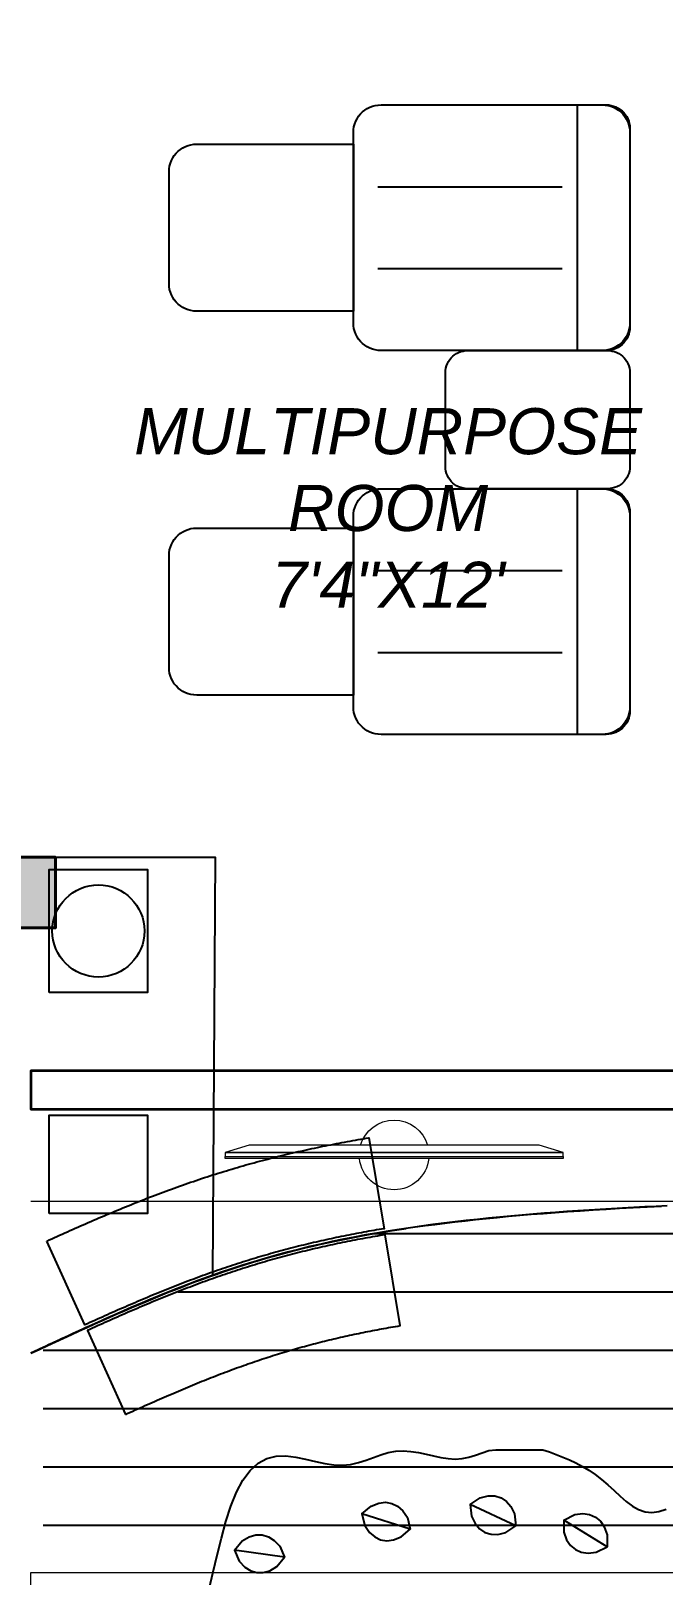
# Model space of a CAD drawing. Header units: millimetres. Extents: x 0 to 125073, y 0 to 71249.
# Drawn here: x 62824 to 64882, y 46812 to 51840 of the extents above; entities that cross this region are included whole.
import ezdxf

# ---------------------------------------------------------------- set-up
doc = ezdxf.new("R2010")
doc.units = ezdxf.units.MM
for name, color, linetype, lineweight in [('DA_COLUMN', 40, 'Continuous', 40), ('DA_TEXT IN SQ.FT', 193, 'Continuous', 9), ('DA_WALL', 7, 'Continuous', 35)]:
    doc.layers.add(name, color=color, linetype=linetype, lineweight=lineweight)
for name, color, linetype in [('DA_COLUMN HATCH', 251, 'Continuous'), ('PROP-FLOOR', 41, 'CONTINUOUS'), ('PROP-FURN', 9, 'CONTINUOUS'), ('PROP-GLAZ', 4, 'CONTINUOUS')]:
    doc.layers.add(name, color=color, linetype=linetype)
doc.layers.add('DA_FURNITURE', color=102, linetype='Continuous', lineweight=5, true_color=0xc2666666)
doc.styles.get("Standard").update_dxf_attribs({"font": 'arial.ttf'})

# ---------------------------------------------------------------- blocks, each defined once
blk = doc.blocks.new('nftujfuk')
at = {"layer": 'DA_FURNITURE', "ltscale": 5, "elevation": 0}
for points in [[(3568.3786, 921.4537), (3568.3704, 921.4537), (3568.3704, 920.0761), (3568.3786, 920.0761)], [(3568.3786, 921.4537), (3568.3949, 921.4537), (3568.3949, 920.0761), (3568.3786, 920.0761)], [(3568.4245, 921.356), (3568.4245, 920.1738), (3568.3949, 920.0761), (3568.3949, 921.4537)]]:
    blk.add_lwpolyline(points, close=True, dxfattribs=at)
at = {"layer": 'DA_FURNITURE'}
for start, end in [(95.93115, 264.06885), (286.08621, 73.91379)]:
    blk.add_arc((3568.3851, 920.7649), 0.1421, start, end, dxfattribs=at)
blk = doc.blocks.new('34ty3v4y5')
at = {"layer": 'DA_FURNITURE'}
for p, q in [((4713.8694, 1084.9178), (4713.8694, 1085.0532)), ((4713.8694, 1085.0532), (4714.8908, 1085.0532)), ((4714.0869, 1084.9212), (4714.0869, 1085.0532)), ((4714.8908, 1085.0532), (4714.8908, 1084.3602)), ((4715.199, 1085.0711), (4715.1791, 1085.037)), ((4715.5017, 1084.9711), (4715.5838, 1085.0532)), ((4715.1789, 1085.0345), (4715.0843, 1084.793)), ((4713.8694, 1084.9212), (4714.8908, 1084.9212)), ((4714.0575, 1084.3602), (4714.0575, 1084.9212)), ((4714.8861, 1084.9178), (4714.0575, 1084.9178)), ((4714.0575, 1084.43), (4714.0575, 1084.9178)), ((4714.0612, 1084.9178), (4714.0612, 1084.8188)), ((4714.8861, 1084.9212), (4714.9798, 1084.9212)), ((4714.8861, 1084.9178), (4714.8861, 1084.8188)), ((4715.126, 1084.9166), (4715.1283, 1084.901)), ((4714.8854, 1084.8735), (4714.8884, 1084.854)), ((4714.8891, 1084.8529), (4714.9284, 1084.7293)), ((4714.8861, 1084.8188), (4714.0612, 1084.8188)), ((4715.6033, 1084.8019), (4715.5049, 1084.7021)), ((4715.6271, 1084.8351), (4715.6112, 1084.8079)), ((4715.3917, 1084.7476), (4715.3795, 1084.732)), ((4715.3792, 1084.7308), (4715.3161, 1084.6176)), ((4715.4162, 1084.6039), (4715.3155, 1084.5223)), ((4715.434, 1084.6149), (4715.4169, 1084.605)), ((4715.5633, 1084.5983), (4715.5083, 1084.5506)), ((4715.5636, 1084.598), (4715.5803, 1084.612)), ((4715.5378, 1084.4124), (4715.4109, 1084.365)), ((4715.538, 1084.412), (4715.5586, 1084.4188)), ((4715.4518, 1084.3803), (4715.4518, 1082.5652)), ((4714.8908, 1084.1622), (4715.4518, 1084.1622)), ((4715.3494, 1082.5692), (4715.3494, 1084.1622)), ((4715.4484, 1082.5692), (4715.4484, 1084.1622)), ((4715.4518, 1084.1897), (4715.5838, 1084.1897)), ((4715.4518, 1084.1347), (4715.5838, 1084.1347)), ((4715.4518, 1082.5652), (4715.0558, 1082.5652)), ((4715.0558, 1082.5652), (4715.0558, 1082.4332)), ((4715.4484, 1082.5692), (4715.3494, 1082.5692)), ((4715.4518, 1082.5652), (4715.5838, 1082.4332))]:
    blk.add_line(p, q, dxfattribs=at)
at = {"layer": 'DA_FURNITURE', "ltscale": 0.5}
blk.add_lwpolyline([(4715.5838, 1082.4332), (4713.2478, 1082.4332), (4713.2478, 1084.7232), (4713.8694, 1084.7232), (4713.8694, 1085.0532), (4715.1891, 1085.0541), (4715.199, 1085.0711, -0.266357), (4715.2107, 1085.0778, -0.055179), (4715.3361, 1085.0532), (4715.5838, 1085.0532), (4715.5838, 1084.8996, -0.027882), (4715.6262, 1084.85, -0.30437), (4715.6271, 1084.8351), (4715.6112, 1084.8079, -0.195374), (4715.6033, 1084.8019), (4715.5838, 1084.7821), (4715.5838, 1082.4332)], format="xyb", dxfattribs=at)
at = {"layer": 'DA_FURNITURE'}
for points in [[(4714.8908, 1082.4332), (4714.8908, 1085.0532), (4715.1886, 1085.0532)], [(4715.3361, 1085.0532), (4715.5838, 1085.0532), (4715.5838, 1084.8996)], [(4714.8908, 1084.3602), (4713.8694, 1084.3602), (4713.8694, 1084.9178)], [(4715.5838, 1084.7821), (4715.5838, 1082.4332), (4714.8908, 1082.4332)], [(4714.8908, 1082.4332), (4714.8908, 1082.4332), (4713.2478, 1082.4332), (4713.2478, 1084.7232), (4713.8694, 1084.7232)]]:
    blk.add_lwpolyline(points, dxfattribs=at)
for points in [[(4715.4518, 1082.5652), (4715.4518, 1084.1622), (4715.4518, 1084.1622), (4715.4518, 1082.5652)], [(4714.0213, 1082.9914), (4714.5738, 1082.9914), (4714.5738, 1083.895), (4714.0213, 1083.895)]]:
    blk.add_lwpolyline(points, close=True, dxfattribs=at)
for centre, radius, start, end in [((4715.2107, 1085.0643), 0.0135, 85.0502, 149.6593), ((4715.1614, 1084.495), 0.5849, 37.3741, 85.0502), ((4715.1815, 1085.0356), 0.00281, 149.6593, 257.5837), ((4714.9925, 1084.1865), 0.8671, 45.2113, 77.45), ((4715.0521, 1084.6378), 0.2925, 76.4026, 124.0786), ((4715.0837, 1084.4649), 0.4335, 84.2398, 116.4785), ((4715.1193, 1084.9155), 0.00673, 8.6878, 76.4026), ((4714.892, 1084.8745), 0.00673, 124.0786, 188.6878), ((4714.8897, 1084.8542), 0.0014, 188.6878, 296.6122), ((4715.4184, 1084.991), 0.2232, 217.5398, 267.2522), ((4715.6155, 1084.8419), 0.0135, 329.6593, 37.3741), ((4715.5998, 1084.8146), 0.0132, 285.4399, 329.6593), ((4714.96, 1085.078), 0.3521, 265.3053, 294.7986), ((4715.0904, 1084.7906), 0.0066, 158.5957, 226.2769), ((4715.5726, 1085.2948), 0.7042, 226.2769, 249.4924), ((4715.1063, 1084.7613), 0.0033, 294.7986, 352.6052), ((4715.397, 1084.7434), 0.00673, 77.2947, 141.9038), ((4715.3341, 1084.4647), 0.2925, 32.1956, 77.2947), ((4714.9315, 1084.7303), 0.0033, 197.6242, 265.3053), ((4715.3806, 1084.7312), 0.0014, 141.9038, 249.8282), ((4715.2374, 1084.3376), 0.4174, 38.5947, 70.0073), ((4715.3189, 1084.616), 0.0033, 150.8402, 218.5214), ((4715.5916, 1084.8332), 0.3521, 218.5214, 230.1035), ((4715.4176, 1084.6038), 0.0014, 120.0661, 227.9905), ((4715.1383, 1084.2917), 0.4174, 16.757, 48.1696), ((4715.4374, 1084.609), 0.00673, 55.457, 120.0661), ((4715.2754, 1084.3737), 0.2925, 10.3579, 55.457), ((4715.576, 1084.617), 0.0066, 310.0568, 32.1956), ((4715.3175, 1084.5197), 0.0033, 129.0025, 196.6837), ((4715.6517, 1084.6199), 0.3521, 196.6837, 226.177), ((4715.5566, 1084.4251), 0.0066, 288.2192, 10.3579), ((4715.4101, 1084.3682), 0.0033, 226.177, 283.9836)]:
    blk.add_arc(centre, radius, start, end, dxfattribs=at)
blk = doc.blocks.new('SRAFGADFGDFG')
at = {"layer": 'DA_FURNITURE', "ltscale": 5}
blk.add_lwpolyline([(-38218.6, 88356.5), (-38218.6, 88356.5), (-35863.6, 88356.5), (-35863.6, 88656.5)], dxfattribs=at)
at = {"layer": 'DA_FURNITURE', "rotation": 270}
for name, p, xscale, yscale, zscale in [('nftujfuk', (-772294.5, -2760954.4, 0), -798.5297558340299, 798.5297558340299, 798.5297558340299), ('34ty3v4y5', (-1120651.8, 4800395.3), 1000, 1000, 1000)]:
    blk.add_blockref(name, p, dxfattribs=dict(at, xscale=xscale, yscale=yscale, zscale=zscale))
blk = doc.blocks.new('A$C1c7226e4')
at = {"layer": 'DA_WALL'}
blk.add_lwpolyline([(-7.975, 1.585), (-10.205, 1.585), (-10.205, 1.46), (-7.85, 1.46), (-7.85, 2.05), (-7.85, 4.33), (-7.975, 4.33), (-7.975, 1.585)], close=True, dxfattribs=at)
blk = doc.blocks.new('SDFHSDFGN')
at = {"layer": 'DA_COLUMN HATCH', "true_color": 0x636466}
h = blk.add_hatch(color=251, dxfattribs=at)
h.dxf.hatch_style = 1
h.paths.add_polyline_path([(-37688.6, 97346.5), (-37688.6, 97576.5), (-38888.6, 97576.5), (-38888.6, 97346.5)])
h.paths.add_polyline_path([(-31373.6, 96376.5), (-31143.6, 96376.5), (-31143.6, 97576.5), (-31373.6, 97576.5)])
h.paths.add_polyline_path([(-27778.6, 97036.5), (-27548.6, 97036.5), (-27548.6, 98236.5), (-27778.6, 98236.5)])
h.paths.add_polyline_path([(-24578.6, 97336.5), (-24348.6, 97336.5), (-24348.6, 98236.5), (-24578.6, 98236.5)])
h.paths.add_polyline_path([(-19333.6, 98536.5), (-19333.6, 97336.5), (-19103.6, 97336.5), (-19103.6, 98536.5)])
h.paths.add_polyline_path([(-13063.6, 97336.5), (-12833.6, 97336.5), (-12833.6, 98536.5), (-13063.6, 98536.5)])
h.paths.add_polyline_path([(-11543.6, 97636.5), (-11313.6, 97636.5), (-11313.6, 98536.5), (-11543.6, 98536.5)])
h.paths.add_polyline_path([(-8908.6, 94991.5), (-7708.6, 94991.5), (-7708.6, 94761.5), (-8908.6, 94761.5)])
h.paths.add_polyline_path([(-13063.6, 91111.5), (-12833.6, 91111.5), (-12833.6, 92311.5), (-13063.6, 92311.5)])
h.paths.add_polyline_path([(-19333.6, 91111.5), (-19103.6, 91111.5), (-19103.6, 92311.5), (-19333.6, 92311.5)])
h.paths.add_polyline_path([(-5998.6, 91111.5), (-5258.6, 91111.5), (-5258.6, 91341.5), (-5998.6, 91341.5)])
h.paths.add_polyline_path([(-1283.6, 91111.5), (-383.6, 91111.5), (-383.6, 91341.5), (-1283.6, 91341.5)])
h.paths.add_polyline_path([(2171.4, 90061.5), (2171.4, 91261.5), (1941.4, 91261.5), (1941.4, 90061.5)])
h.paths.add_polyline_path([(4621.4, 90061.5), (5821.4, 90061.5), (5821.4, 90291.5), (4621.4, 90291.5)])
h.paths.add_polyline_path([(4621.4, 95111.5), (5821.4, 95111.5), (5821.4, 95341.5), (4621.4, 95341.5)])
h.paths.add_polyline_path([(4621.4, 98611.5), (5821.4, 98611.5), (5821.4, 98841.5), (4621.4, 98841.5)])
h.paths.add_polyline_path([(-39638.6, 89246.5), (-38138.6, 89246.5), (-38138.6, 89476.5), (-39638.6, 89476.5)])
h.paths.add_polyline_path([(-31143.6, 92421.5), (-31143.6, 92651.5), (-32343.6, 92651.5), (-32343.6, 92421.5)])
h.paths.add_polyline_path([(-31513.6, 86346.5), (-29713.6, 86346.5), (-29713.6, 86576.5), (-31513.6, 86576.5)])
h.paths.add_polyline_path([(-31513.6, 82896.5), (-29713.6, 82896.5), (-29713.6, 83126.5), (-31513.6, 83126.5)])
h.paths.add_polyline_path([(-31518.6, 78051.5), (-30518.6, 78051.5), (-30518.6, 78281.5), (-31518.6, 78281.5)])
h.paths.add_polyline_path([(-32143.6, 76821.5), (-31143.6, 76821.5), (-31143.6, 77051.5), (-32143.6, 77051.5)])
h.paths.add_polyline_path([(-31893.6, 71896.5), (-31893.6, 72126.5), (-33093.6, 72126.5), (-33093.6, 71896.5)])
h.paths.add_polyline_path([(-37688.6, 71896.5), (-37688.6, 72126.5), (-38888.6, 72126.5), (-38888.6, 71896.5)])
h.paths.add_polyline_path([(-38438.6, 76796.5), (-38438.6, 77026.5), (-39638.6, 77026.5), (-39638.6, 76796.5)])
h.paths.add_polyline_path([(-38138.6, 79996.5), (-38138.6, 80226.5), (-39638.6, 80226.5), (-39638.6, 79996.5)])
h.paths.add_polyline_path([(-38438.6, 92446.5), (-38438.6, 92676.5), (-39638.6, 92676.5), (-39638.6, 92446.5)])
h.paths.add_polyline_path([(-31518.6, 91422), (-31288.6, 91422), (-31288.6, 89927), (-31518.6, 89927)])
h.paths.add_polyline_path([(-20908.6, 91111.5), (-20678.6, 91111.5), (-20678.6, 89881.5), (-20908.6, 89881.5)])
h.paths.add_polyline_path([(-11313.6, 92011.5), (-11313.6, 91111.5), (-11543.6, 91111.5), (-11543.6, 92011.5)])
h.paths.add_polyline_path([(1941.4, 97316.5), (2171.4, 97316.5), (2171.4, 98841.5), (1941.4, 98841.5)])
at = {"layer": 'DA_COLUMN'}
blk.add_lwpolyline([(-39638.6, 89246.5), (-38138.6, 89246.5), (-38138.6, 89476.5), (-39638.6, 89476.5)], close=True, dxfattribs=at)
blk = doc.blocks.new('A$Cfed68cb1')
at = {"layer": 'DA_TEXT IN SQ.FT', "insert": (-44.9124, -7.9026), "char_height": 0.15, "attachment_point": 1}
blk.add_mtext_dynamic_manual_height_columns('\\pxqc;{\\fArial|b0|i1|c0|p34;MULTIPURPOSE ROOM\\P7\'4"X12\'}', width=1.950365, gutter_width=10.5996, heights=[-0.6557], dxfattribs=at)

msp = doc.modelspace()

# ---------------------------------------------------------------- linework, layer by layer
at = {"layer": 'PROP-FLOOR'}
for p, q in [((63944, 47924), (68584, 47924)), ((63304, 47734), (68584, 47734)), ((62864, 47544), (68584, 47544)), ((62864, 47354), (68584, 47354)), ((62864, 47164), (68584, 47164)), ((62864, 46974), (68584, 46974))]:
    msp.add_line(p, q, dxfattribs=at)
msp.add_lwpolyline([(64896.07547, 48013.75827), (64859.72327, 48012.07205), (64823.37107, 48010.30417), (64787.01887, 48008.45012), (64750.66667, 48006.50512), (64714.31447, 48004.46407), (64677.96226, 48002.32152), (64641.61006, 48000.07167), (64605.25786, 47997.70831), (64568.90566, 47995.22484), (64532.55346, 47992.61418), (64496.20126, 47989.8688), (64459.84906, 47986.98064), (64423.49686, 47983.94111), (64387.14465, 47980.74103), (64350.79245, 47977.3706), (64314.44025, 47973.8194), (64278.08805, 47970.07631), (64241.73585, 47966.1295), (64205.38365, 47961.96641), (64169.03145, 47957.57371), (64132.67925, 47952.93731), (64096.32704, 47948.04235), (64059.97484, 47942.87319), (64023.62264, 47937.41346), (63987.27044, 47931.64612), (63950.91824, 47925.55351), (63914.56604, 47919.11748), (63878.21384, 47912.31955), (63841.86164, 47905.14108), (63805.50943, 47897.56353), (63769.15723, 47889.56876), (63732.80503, 47881.13939), (63696.45283, 47872.25918), (63660.10063, 47862.91351), (63623.74843, 47853.08988), (63587.39623, 47842.77837), (63551.04403, 47831.97222), (63514.69182, 47820.66821), (63478.33962, 47808.86717), (63441.98742, 47796.57417), (63405.63522, 47783.7988), (63369.28302, 47770.55511), (63332.93082, 47756.86146), (63296.57862, 47742.74027), (63260.22642, 47728.21744), (63223.87421, 47713.32184), (63187.52201, 47698.08455), (63151.16981, 47682.53818), (63114.81761, 47666.71611), (63078.46541, 47650.65176), (63042.11321, 47634.37804), (63005.76101, 47617.92676), (62969.40881, 47601.32824), (62933.0566, 47584.61095), (62896.7044, 47567.80133), (62860.3522, 47550.92366), (62824, 47534)], dxfattribs=at)
for points in [[(64253.90504, 47042.02207), (64258.45357, 47003.07242), (64270.09446, 46979.28279), (64284.91873, 46962.29765), (64302.35897, 46950.90419), (64322.28205, 46944.81782), (64344.82111, 46944.32313), (64370.54354, 46950.63293), (64403.35834, 46972.10274), (64253.90504, 47042.02207), (64286.71984, 47063.49188), (64312.44227, 47069.80168), (64334.98133, 47069.30699), (64354.9044, 47063.22061), (64372.34465, 47051.82716), (64387.16892, 47034.84201), (64398.80981, 47011.05238), (64403.35834, 46972.10274)], [(63902.0581, 47010.89397), (63911.73312, 46972.8919), (63926.42684, 46950.85667), (63943.37319, 46935.98807), (63962.17066, 46927.00876), (63982.72504, 46923.61897), (64005.13054, 46926.11847), (64029.78866, 46935.7846), (64059.46549, 46961.41758), (63902.0581, 47010.89397), (63931.73493, 47036.52695), (63956.39305, 47046.19308), (63978.79855, 47048.69258), (63999.35292, 47045.30279), (64018.1504, 47036.32348), (64035.09674, 47021.45488), (64049.79047, 46999.41965), (64059.46549, 46961.41758)], [(64559.4676, 46990.97634), (64559.43986, 46951.76202), (64568.22511, 46926.7765), (64580.96603, 46908.17749), (64596.95757, 46894.82671), (64616.03429, 46886.457), (64638.36163, 46883.33552), (64664.64464, 46886.60056), (64699.74064, 46904.09439), (64559.4676, 46990.97634), (64594.56361, 47008.47017), (64620.84661, 47011.73521), (64643.17396, 47008.61373), (64662.25067, 47000.24402), (64678.24222, 46986.89324), (64690.98313, 46968.29423), (64699.76839, 46943.30871), (64699.74064, 46904.09439)], [(63486.86026, 46893.00796), (63502.52635, 46857.05887), (63520.5755, 46837.67627), (63539.69427, 46825.72944), (63559.69202, 46819.89309), (63580.52401, 46819.85617), (63602.23497, 46825.92972), (63625.01555, 46839.43905), (63650.17919, 46869.51487), (63486.86026, 46893.00796), (63512.0239, 46923.08378), (63534.80448, 46936.59311), (63556.51545, 46942.66666), (63577.34743, 46942.62974), (63597.34518, 46936.79338), (63616.46395, 46924.84656), (63634.5131, 46905.46396), (63650.17919, 46869.51487)]]:
    msp.add_lwpolyline(points, close=True, dxfattribs=at)
at = {"layer": 'PROP-FURN'}
for p, q in [((63954, 51332.33333), (64554, 51332.33333)), ((63954, 51065.66667), (64554, 51065.66667)), ((63954, 50082.33333), (64554, 50082.33333)), ((63954, 49815.66667), (64554, 49815.66667))]:
    msp.add_line(p, q, dxfattribs=at)
for points in [[(63874, 51509), (63874.49303, 51518.40756), (63875.96672, 51527.71205), (63878.40491, 51536.81153), (63881.78091, 51545.6063), (63886.05771, 51554), (63891.18847, 51561.90067), (63897.11697, 51569.22175), (63903.77825, 51575.88303), (63911.09933, 51581.81153), (63919, 51586.94229), (63927.3937, 51591.21909), (63936.18847, 51594.59509), (63945.28795, 51597.03328), (63954.59244, 51598.50697), (63964, 51599), (64684, 51599), (64693.40756, 51598.50697), (64702.71205, 51597.03328), (64711.81153, 51594.59509), (64720.6063, 51591.21909), (64729, 51586.94229), (64736.90067, 51581.81153), (64744.22175, 51575.88303), (64750.88303, 51569.22175), (64756.81153, 51561.90067), (64761.94229, 51554), (64766.21909, 51545.6063), (64769.59509, 51536.81153), (64772.03328, 51527.71205), (64773.50697, 51518.40756), (64774, 51509), (64774, 50889), (64773.50697, 50879.59244), (64772.03328, 50870.28795), (64769.59509, 50861.18847), (64766.21909, 50852.3937), (64761.94229, 50844), (64756.81153, 50836.09933), (64750.88303, 50828.77825), (64744.22175, 50822.11697), (64736.90067, 50816.18847), (64729, 50811.05771), (64720.6063, 50806.78091), (64711.81153, 50803.40491), (64702.71205, 50800.96672), (64693.40756, 50799.49303), (64684, 50799), (63964, 50799), (63954.59244, 50799.49303), (63945.28795, 50800.96672), (63936.18847, 50803.40491), (63927.3937, 50806.78091), (63919, 50811.05771), (63911.09933, 50816.18847), (63903.77825, 50822.11697), (63897.11697, 50828.77825), (63891.18847, 50836.09933), (63886.05771, 50844), (63881.78091, 50852.3937), (63878.40491, 50861.18847), (63875.96672, 50870.28795), (63874.49303, 50879.59244), (63874, 50889)], [(64604, 51599), (64697.5, 51599), (64705.49643, 51598.58092), (64713.40524, 51597.32829), (64721.1398, 51595.25582), (64728.61535, 51592.38623), (64735.75, 51588.75094), (64742.46557, 51584.3898), (64748.68849, 51579.35058), (64754.35058, 51573.68849), (64759.3898, 51567.46557), (64763.75094, 51560.75), (64767.38623, 51553.61535), (64770.25582, 51546.1398), (64772.32829, 51538.40524), (64773.58092, 51530.49643), (64774, 51522.5), (64774, 50875.5), (64773.58092, 50867.50357), (64772.32829, 50859.59476), (64770.25582, 50851.8602), (64767.38623, 50844.38465), (64763.75094, 50837.25), (64759.3898, 50830.53443), (64754.35058, 50824.31151), (64748.68849, 50818.64942), (64742.46557, 50813.6102), (64735.75, 50809.24906), (64728.61535, 50805.61377), (64721.1398, 50802.74418), (64713.40524, 50800.67171), (64705.49643, 50799.41908), (64697.5, 50799), (64604, 50799)], [(63274, 51381), (63274.49303, 51390.40756), (63275.96672, 51399.71205), (63278.40491, 51408.81153), (63281.78091, 51417.6063), (63286.05771, 51426), (63291.18847, 51433.90067), (63297.11697, 51441.22175), (63303.77825, 51447.88303), (63311.09933, 51453.81153), (63319, 51458.94229), (63327.3937, 51463.21909), (63336.18847, 51466.59509), (63345.28795, 51469.03328), (63354.59244, 51470.50697), (63364, 51471), (63874, 51471), (63874, 50927), (63364, 50927), (63354.59244, 50927.49303), (63345.28795, 50928.96672), (63336.18847, 50931.40491), (63327.3937, 50934.78091), (63319, 50939.05771), (63311.09933, 50944.18847), (63303.77825, 50950.11697), (63297.11697, 50956.77825), (63291.18847, 50964.09933), (63286.05771, 50972), (63281.78091, 50980.3937), (63278.40491, 50989.18847), (63275.96672, 50998.28795), (63274.49303, 51007.59244), (63274, 51017)], [(64174, 50727), (64174.39442, 50734.52605), (64175.57337, 50741.96964), (64177.52393, 50749.24922), (64180.22473, 50756.28504), (64183.64617, 50763), (64187.75078, 50769.32054), (64192.49357, 50775.1774), (64197.8226, 50780.50643), (64203.67946, 50785.24922), (64210, 50789.35383), (64216.71496, 50792.77527), (64223.75078, 50795.47607), (64231.03036, 50797.42663), (64238.47395, 50798.60558), (64246, 50799), (64702, 50799), (64709.52605, 50798.60558), (64716.96964, 50797.42663), (64724.24922, 50795.47607), (64731.28504, 50792.77527), (64738, 50789.35383), (64744.32054, 50785.24922), (64750.1774, 50780.50643), (64755.50643, 50775.1774), (64760.24922, 50769.32054), (64764.35383, 50763), (64767.77527, 50756.28504), (64770.47607, 50749.24922), (64772.42663, 50741.96964), (64773.60558, 50734.52605), (64774, 50727), (64774, 50421), (64773.60558, 50413.47395), (64772.42663, 50406.03036), (64770.47607, 50398.75078), (64767.77527, 50391.71496), (64764.35383, 50385), (64760.24922, 50378.67946), (64755.50643, 50372.8226), (64750.1774, 50367.49357), (64744.32054, 50362.75078), (64738, 50358.64617), (64731.28504, 50355.22473), (64724.24922, 50352.52393), (64716.96964, 50350.57337), (64709.52605, 50349.39442), (64702, 50349), (64246, 50349), (64238.47395, 50349.39442), (64231.03036, 50350.57337), (64223.75078, 50352.52393), (64216.71496, 50355.22473), (64210, 50358.64617), (64203.67946, 50362.75078), (64197.8226, 50367.49357), (64192.49357, 50372.8226), (64187.75078, 50378.67946), (64183.64617, 50385), (64180.22473, 50391.71496), (64177.52393, 50398.75078), (64175.57337, 50406.03036), (64174.39442, 50413.47395), (64174, 50421)], [(63874, 50259), (63874.49303, 50268.40756), (63875.96672, 50277.71205), (63878.40491, 50286.81153), (63881.78091, 50295.6063), (63886.05771, 50304), (63891.18847, 50311.90067), (63897.11697, 50319.22175), (63903.77825, 50325.88303), (63911.09933, 50331.81153), (63919, 50336.94229), (63927.3937, 50341.21909), (63936.18847, 50344.59509), (63945.28795, 50347.03328), (63954.59244, 50348.50697), (63964, 50349), (64684, 50349), (64693.40756, 50348.50697), (64702.71205, 50347.03328), (64711.81153, 50344.59509), (64720.6063, 50341.21909), (64729, 50336.94229), (64736.90067, 50331.81153), (64744.22175, 50325.88303), (64750.88303, 50319.22175), (64756.81153, 50311.90067), (64761.94229, 50304), (64766.21909, 50295.6063), (64769.59509, 50286.81153), (64772.03328, 50277.71205), (64773.50697, 50268.40756), (64774, 50259), (64774, 49639), (64773.50697, 49629.59244), (64772.03328, 49620.28795), (64769.59509, 49611.18847), (64766.21909, 49602.3937), (64761.94229, 49594), (64756.81153, 49586.09933), (64750.88303, 49578.77825), (64744.22175, 49572.11697), (64736.90067, 49566.18847), (64729, 49561.05771), (64720.6063, 49556.78091), (64711.81153, 49553.40491), (64702.71205, 49550.96672), (64693.40756, 49549.49303), (64684, 49549), (63964, 49549), (63954.59244, 49549.49303), (63945.28795, 49550.96672), (63936.18847, 49553.40491), (63927.3937, 49556.78091), (63919, 49561.05771), (63911.09933, 49566.18847), (63903.77825, 49572.11697), (63897.11697, 49578.77825), (63891.18847, 49586.09933), (63886.05771, 49594), (63881.78091, 49602.3937), (63878.40491, 49611.18847), (63875.96672, 49620.28795), (63874.49303, 49629.59244), (63874, 49639)], [(64604, 50349), (64697.5, 50349), (64705.49643, 50348.58092), (64713.40524, 50347.32829), (64721.1398, 50345.25582), (64728.61535, 50342.38623), (64735.75, 50338.75094), (64742.46557, 50334.3898), (64748.68849, 50329.35058), (64754.35058, 50323.68849), (64759.3898, 50317.46557), (64763.75094, 50310.75), (64767.38623, 50303.61535), (64770.25582, 50296.1398), (64772.32829, 50288.40524), (64773.58092, 50280.49643), (64774, 50272.5), (64774, 49625.5), (64773.58092, 49617.50357), (64772.32829, 49609.59476), (64770.25582, 49601.8602), (64767.38623, 49594.38465), (64763.75094, 49587.25), (64759.3898, 49580.53443), (64754.35058, 49574.31151), (64748.68849, 49568.64942), (64742.46557, 49563.6102), (64735.75, 49559.24906), (64728.61535, 49555.61377), (64721.1398, 49552.74418), (64713.40524, 49550.67171), (64705.49643, 49549.41908), (64697.5, 49549), (64604, 49549)], [(63274, 50131), (63274.49303, 50140.40756), (63275.96672, 50149.71205), (63278.40491, 50158.81153), (63281.78091, 50167.6063), (63286.05771, 50176), (63291.18847, 50183.90067), (63297.11697, 50191.22175), (63303.77825, 50197.88303), (63311.09933, 50203.81153), (63319, 50208.94229), (63327.3937, 50213.21909), (63336.18847, 50216.59509), (63345.28795, 50219.03328), (63354.59244, 50220.50697), (63364, 50221), (63874, 50221), (63874, 49677), (63364, 49677), (63354.59244, 49677.49303), (63345.28795, 49678.96672), (63336.18847, 49681.40491), (63327.3937, 49684.78091), (63319, 49689.05771), (63311.09933, 49694.18847), (63303.77825, 49700.11697), (63297.11697, 49706.77825), (63291.18847, 49714.09933), (63286.05771, 49722), (63281.78091, 49730.3937), (63278.40491, 49739.18847), (63275.96672, 49748.28795), (63274.49303, 49757.59244), (63274, 49767)], [(62884, 48709), (62884, 49109), (63204, 49109), (63204, 48709)], [(62884, 47989), (62884, 48309), (63204, 48309), (63204, 47989)], [(62875.74319, 47899.34949), (62884.0178, 47903.10987), (62892.40755, 47906.9147), (62900.80737, 47910.71585), (62909.21741, 47914.513), (62917.63783, 47918.30585), (62926.06877, 47922.09407), (62934.51038, 47925.87735), (62942.96281, 47929.65534), (62951.42618, 47933.4277), (62959.90063, 47937.1941), (62968.38628, 47940.95416), (62976.88326, 47944.70753), (62985.39166, 47948.45382), (62993.9116, 47952.19268), (63002.44317, 47955.9237), (63010.98646, 47959.6465), (63019.54155, 47963.36067), (63028.10851, 47967.06581), (63036.68741, 47970.76151), (63045.27829, 47974.44735), (63053.8812, 47978.1229), (63062.49617, 47981.78774), (63071.12322, 47985.44143), (63079.76236, 47989.08354), (63088.41359, 47992.71361), (63097.07689, 47996.3312), (63105.75225, 47999.93587), (63114.43961, 48003.52716), (63123.13894, 48007.10461), (63131.85017, 48010.66776), (63140.57322, 48014.21616), (63149.308, 48017.74935), (63158.05441, 48021.26686), (63166.81234, 48024.76824), (63175.58166, 48028.25303), (63184.36222, 48031.72077), (63193.15387, 48035.171), (63201.95644, 48038.60328), (63210.76975, 48042.01716), (63219.59361, 48045.41218), (63228.4278, 48048.78793), (63237.27212, 48052.14395), (63246.12633, 48055.47982), (63254.99018, 48058.79512), (63263.86343, 48062.08945), (63272.7458, 48065.36238), (63281.63702, 48068.61354), (63290.53681, 48071.84253), (63299.44487, 48075.04897), (63308.3609, 48078.2325), (63317.28458, 48081.39277), (63326.2156, 48084.52943), (63335.15361, 48087.64215), (63344.0983, 48090.73061), (63353.04932, 48093.79451), (63362.00632, 48096.83356), (63370.96896, 48099.84748), (63379.93687, 48102.836), (63388.90971, 48105.79888), (63397.88711, 48108.73589), (63406.8687, 48111.6468), (63415.85413, 48114.53141), (63424.84303, 48117.38953), (63433.83504, 48120.221), (63442.82979, 48123.02565), (63451.82693, 48125.80334), (63460.82608, 48128.55395), (63469.8269, 48131.27736), (63478.82904, 48133.97349), (63487.83213, 48136.64225), (63496.83584, 48139.28358), (63505.83983, 48141.89743), (63514.84376, 48144.48376), (63523.84729, 48147.04256), (63532.85012, 48149.57383), (63541.85191, 48152.07756), (63550.85237, 48154.5538), (63559.85119, 48157.00256), (63568.84807, 48159.4239), (63577.84273, 48161.81789), (63586.83489, 48164.18459), (63595.82428, 48166.5241), (63604.81065, 48168.83652), (63613.79372, 48171.12195), (63622.77328, 48173.38051), (63631.74907, 48175.61234), (63640.72088, 48177.81758), (63649.68848, 48179.99637), (63658.65168, 48182.14888), (63667.61028, 48184.27527), (63676.56407, 48186.37572), (63685.5129, 48188.45041), (63694.45658, 48190.49953), (63703.39496, 48192.52328), (63712.32788, 48194.52186), (63721.2552, 48196.49549), (63730.17679, 48198.44437), (63739.09252, 48200.36873), (63748.00226, 48202.2688), (63756.90592, 48204.14479), (63765.80339, 48205.99695), (63774.69458, 48207.82551), (63783.57939, 48209.63071), (63792.45776, 48211.4128), (63801.32961, 48213.17201), (63810.19487, 48214.9086), (63819.05349, 48216.62281), (63827.90542, 48218.3149), (63836.75062, 48219.98512), (63845.58904, 48221.63371), (63854.42065, 48223.26095), (63863.24543, 48224.86707), (63872.06335, 48226.45234), (63880.8744, 48228.017), (63889.67857, 48229.56132), (63898.47586, 48231.08555), (63907.26626, 48232.58994), (63916.04977, 48234.07474), (63924.52214, 48235.48956), (63973.93022, 47939.58613), (63965.75577, 47938.22121), (63957.57129, 47936.83767), (63949.38659, 47935.43694), (63941.20166, 47934.01882), (63933.01651, 47932.58308), (63924.83114, 47931.12953), (63916.64555, 47929.65795), (63908.45974, 47928.16812), (63900.2737, 47926.65984), (63892.08745, 47925.13289), (63883.90098, 47923.58706), (63875.71429, 47922.02214), (63867.52739, 47920.43792), (63859.34027, 47918.83417), (63851.15294, 47917.2107), (63842.9654, 47915.56728), (63834.77765, 47913.90371), (63826.58969, 47912.21978), (63818.40153, 47910.51528), (63810.21318, 47908.79), (63802.02462, 47907.04374), (63793.83588, 47905.2763), (63785.64694, 47903.48746), (63777.45782, 47901.67704), (63769.26852, 47899.84483), (63761.07904, 47897.99064), (63752.88939, 47896.11428), (63744.69958, 47894.21557), (63736.50961, 47892.29431), (63728.31948, 47890.35032), (63720.1292, 47888.38343), (63711.93878, 47886.39347), (63703.74822, 47884.38027), (63695.55754, 47882.34366), (63687.36673, 47880.28349), (63679.17581, 47878.1996), (63670.98479, 47876.09184), (63662.79367, 47873.96009), (63654.60245, 47871.80419), (63646.41116, 47869.62403), (63638.2198, 47867.41948), (63630.02837, 47865.19042), (63621.83689, 47862.93676), (63613.64537, 47860.65839), (63605.45381, 47858.35523), (63597.26223, 47856.02719), (63589.07064, 47853.67419), (63580.87905, 47851.29618), (63572.68746, 47848.8931), (63564.4959, 47846.4649), (63556.30436, 47844.01155), (63548.11287, 47841.53301), (63539.92143, 47839.02929), (63531.73006, 47836.50036), (63523.53876, 47833.94623), (63515.34756, 47831.36693), (63507.15645, 47828.76247), (63498.96546, 47826.13289), (63490.77458, 47823.47825), (63482.58385, 47820.79861), (63474.39326, 47818.09403), (63466.20283, 47815.36459), (63458.01257, 47812.6104), (63449.82249, 47809.83157), (63441.63261, 47807.02819), (63433.44293, 47804.20042), (63425.25346, 47801.34839), (63417.06422, 47798.47224), (63408.87522, 47795.57215), (63400.68646, 47792.64829), (63392.49796, 47789.70085), (63384.30973, 47786.73003), (63376.12177, 47783.73602), (63367.9341, 47780.71906), (63359.74673, 47777.67937), (63351.55965, 47774.61719), (63343.37289, 47771.53278), (63335.18645, 47768.42639), (63327.00033, 47765.29829), (63318.81455, 47762.14876), (63310.62911, 47758.97808), (63302.44401, 47755.78656), (63294.25926, 47752.5745), (63286.07488, 47749.3422), (63277.89085, 47746.08999), (63269.7072, 47742.8182), (63261.52391, 47739.52715), (63253.341, 47736.21719), (63245.15847, 47732.88866), (63236.97632, 47729.54191), (63228.79456, 47726.17729), (63220.61318, 47722.79517), (63212.43218, 47719.39591), (63204.25158, 47715.97987), (63196.07137, 47712.54744), (63187.89154, 47709.09897), (63179.71211, 47705.63484), (63171.53306, 47702.15544), (63163.35441, 47698.66114), (63155.17614, 47695.15233), (63146.99826, 47691.62938), (63138.82076, 47688.09267), (63130.64365, 47684.54259), (63122.46692, 47680.97952), (63114.29056, 47677.40384), (63106.11458, 47673.81593), (63097.93898, 47670.21615), (63089.76374, 47666.6049), (63081.58886, 47662.98255), (63073.41435, 47659.34946), (63065.2402, 47655.706), (63057.0664, 47652.05254), (63048.89294, 47648.38944), (63040.71984, 47644.71707), (63032.54707, 47641.03577), (63024.37463, 47637.34589), (63016.20253, 47633.64779), (63008.03075, 47629.94181), (62999.86268, 47626.22983)], [(63132.25681, 47334.90219), (63140.31123, 47338.56255), (63148.25051, 47342.16309), (63156.17971, 47345.75128), (63164.0987, 47349.32672), (63172.00731, 47352.88904), (63179.9054, 47356.43784), (63187.79281, 47359.97275), (63195.66941, 47363.49337), (63203.53507, 47366.99932), (63211.38965, 47370.49023), (63219.23302, 47373.9657), (63227.06508, 47377.42536), (63234.8857, 47380.86883), (63242.69479, 47384.29575), (63250.49225, 47387.70574), (63258.27799, 47391.09843), (63266.05192, 47394.47348), (63273.81399, 47397.83052), (63281.56412, 47401.1692), (63289.30227, 47404.48919), (63297.02838, 47407.79015), (63304.74244, 47411.07175), (63312.44442, 47414.33367), (63320.13431, 47417.5756), (63327.81211, 47420.79723), (63335.47783, 47423.99826), (63343.1315, 47427.17843), (63350.77316, 47430.33744), (63358.40286, 47433.47503), (63366.02067, 47436.59095), (63373.62664, 47439.68496), (63381.22089, 47442.75681), (63388.8035, 47445.8063), (63396.3746, 47448.8332), (63403.93432, 47451.83732), (63411.48278, 47454.81848), (63419.02016, 47457.77649), (63426.54662, 47460.71121), (63434.06233, 47463.62246), (63441.5675, 47466.51013), (63449.06234, 47469.37408), (63456.54705, 47472.2142), (63464.02187, 47475.0304), (63471.48704, 47477.82257), (63478.94282, 47480.59065), (63486.38948, 47483.33457), (63493.82728, 47486.05428), (63501.25652, 47488.74973), (63508.67749, 47491.42091), (63516.09049, 47494.06778), (63523.49583, 47496.69035), (63530.89385, 47499.28861), (63538.28486, 47501.86258), (63545.6692, 47504.41229), (63553.04721, 47506.93776), (63560.41923, 47509.43904), (63567.78562, 47511.91619), (63575.14674, 47514.36925), (63582.50293, 47516.79832), (63589.85456, 47519.20345), (63597.20199, 47521.58473), (63604.54559, 47523.94227), (63611.88572, 47526.27615), (63619.22274, 47528.58648), (63626.55701, 47530.87338), (63633.88891, 47533.13696), (63641.21878, 47535.37735), (63648.54698, 47537.59468), (63655.87388, 47539.78907), (63663.19981, 47541.96067), (63670.52513, 47544.10963), (63677.85017, 47546.23608), (63685.17527, 47548.34018), (63692.50076, 47550.42208), (63699.82696, 47552.48193), (63707.1542, 47554.51991), (63714.48277, 47556.53616), (63721.81298, 47558.53085), (63729.14512, 47560.50416), (63736.47949, 47562.45624), (63743.81636, 47564.38728), (63751.15599, 47566.29743), (63758.49866, 47568.18688), (63765.84461, 47570.05579), (63773.19408, 47571.90435), (63780.54732, 47573.73272), (63787.90454, 47575.54109), (63795.26596, 47577.32963), (63802.63179, 47579.09852), (63810.00222, 47580.84795), (63817.37745, 47582.57807), (63824.75765, 47584.28909), (63832.143, 47585.98116), (63839.53365, 47587.65448), (63846.92976, 47589.30923), (63854.33146, 47590.94557), (63861.7389, 47592.56368), (63869.1522, 47594.16375), (63876.57149, 47595.74596), (63883.99685, 47597.31047), (63891.42841, 47598.85747), (63898.86626, 47600.38712), (63906.31047, 47601.89962), (63913.76113, 47603.39512), (63921.21831, 47604.87381), (63928.68207, 47606.33586), (63936.15248, 47607.78143), (63943.62957, 47609.2107), (63951.11341, 47610.62385), (63958.60402, 47612.02104), (63966.10143, 47613.40244), (63973.60568, 47614.76821), (63981.11679, 47616.11854), (63988.63476, 47617.45357), (63996.15962, 47618.77348), (64003.69136, 47620.07843), (64011.22999, 47621.36858), (64018.77551, 47622.6441), (64026.63216, 47623.9558), (63977.22409, 47919.85923), (63969.0695, 47918.49764), (63960.92496, 47917.12085), (63952.78063, 47915.72704), (63944.63653, 47914.31598), (63936.49265, 47912.88749), (63928.349, 47911.44134), (63920.20556, 47909.97734), (63912.06234, 47908.49527), (63903.91935, 47906.99491), (63895.77657, 47905.47608), (63887.63402, 47903.93854), (63879.49168, 47902.3821), (63871.34956, 47900.80654), (63863.20765, 47899.21165), (63855.06595, 47897.59722), (63846.92446, 47895.96305), (63838.78319, 47894.30892), (63830.64211, 47892.63464), (63822.50124, 47890.93998), (63814.36057, 47889.22475), (63806.2201, 47887.48874), (63798.07982, 47885.73176), (63789.93972, 47883.95359), (63781.79982, 47882.15405), (63773.66009, 47880.33293), (63765.52054, 47878.49005), (63757.38116, 47876.62521), (63749.24195, 47874.73822), (63741.10289, 47872.82891), (63732.964, 47870.89708), (63724.82525, 47868.94257), (63716.68664, 47866.9652), (63708.54817, 47864.9648), (63700.40982, 47862.9412), (63692.2716, 47860.89425), (63684.13349, 47858.8238), (63675.99549, 47856.72969), (63667.85758, 47854.61178), (63659.71977, 47852.46994), (63651.58203, 47850.30403), (63643.44437, 47848.11394), (63635.30677, 47845.89953), (63627.16922, 47843.66071), (63619.03172, 47841.39737), (63610.89424, 47839.10941), (63602.7568, 47836.79675), (63594.61936, 47834.45931), (63586.48193, 47832.09702), (63578.34448, 47829.70982), (63570.20702, 47827.29766), (63562.06953, 47824.86049), (63553.93199, 47822.39828), (63545.7944, 47819.91101), (63537.65674, 47817.39867), (63529.51901, 47814.86125), (63521.38119, 47812.29875), (63513.24327, 47809.71121), (63505.10524, 47807.09863), (63496.96708, 47804.46108), (63488.82879, 47801.79859), (63480.69035, 47799.11123), (63472.55175, 47796.39907), (63464.41299, 47793.66219), (63456.27404, 47790.9007), (63448.13489, 47788.1147), (63439.99555, 47785.30431), (63431.85598, 47782.46965), (63423.7162, 47779.61087), (63415.57617, 47776.72813), (63407.4359, 47773.82158), (63399.29537, 47770.89141), (63391.15458, 47767.93779), (63383.0135, 47764.96093), (63374.87215, 47761.96103), (63366.7305, 47758.93832), (63358.58854, 47755.89302), (63350.44628, 47752.82537), (63342.30369, 47749.73562), (63334.16078, 47746.62403), (63326.01753, 47743.49086), (63317.87395, 47740.3364), (63309.73002, 47737.16093), (63301.58573, 47733.96475), (63293.44109, 47730.74815), (63285.29609, 47727.51145), (63277.15072, 47724.25496), (63269.00497, 47720.97901), (63260.85886, 47717.68393), (63252.71236, 47714.37005), (63244.56548, 47711.03773), (63236.41822, 47707.6873), (63228.27057, 47704.31913), (63220.12254, 47700.93356), (63211.97411, 47697.53096), (63203.8253, 47694.1117), (63195.6761, 47690.67613), (63187.5265, 47687.22465), (63179.37652, 47683.75761), (63171.22615, 47680.2754), (63163.07539, 47676.77838), (63154.92424, 47673.26695), (63146.77271, 47669.74147), (63138.6208, 47666.20233), (63130.4685, 47662.64991), (63122.31583, 47659.08459), (63114.16278, 47655.50673), (63106.00936, 47651.91673), (63097.85557, 47648.31495), (63089.70141, 47644.70178), (63081.5469, 47641.07757), (63073.39202, 47637.44271), (63065.2368, 47633.79755), (63057.08122, 47630.14247), (63048.9253, 47626.47782), (63040.76904, 47622.80395), (63032.61245, 47619.12123), (63024.45553, 47615.43), (63016.29828, 47611.73061), (63008.13732, 47608.02185)]]:
    msp.add_lwpolyline(points, close=True, dxfattribs=at)
for points in [[(62824, 49149), (63424, 49149), (63415.84953, 47787.43645), (63405.81818, 47783.86429), (63395.78683, 47780.25644), (63385.75549, 47776.61324), (63375.72414, 47772.93509), (63365.69279, 47769.22238), (63355.66144, 47765.47554), (63345.63009, 47761.69502), (63335.59875, 47757.88129), (63325.5674, 47754.03484), (63315.53605, 47750.1562), (63305.5047, 47746.2459), (63295.47335, 47742.30449), (63285.44201, 47738.33254), (63275.41066, 47734.33065), (63265.37931, 47730.29941), (63255.34796, 47726.23945), (63245.31661, 47722.1514), (63235.28527, 47718.0359), (63225.25392, 47713.89362), (63215.22257, 47709.72522), (63205.19122, 47705.53138), (63195.15987, 47701.31277), (63185.12853, 47697.0701), (63175.09718, 47692.80405), (63165.06583, 47688.51533), (63155.03448, 47684.20463), (63145.00313, 47679.87267), (63134.97179, 47675.52015), (63124.94044, 47671.14777), (63114.90909, 47666.75624), (63104.87774, 47662.34626), (63094.84639, 47657.91852), (63084.81505, 47653.47373), (63074.7837, 47649.01256), (63064.75235, 47644.53571), (63054.721, 47640.04385), (63044.68966, 47635.53764), (63034.65831, 47631.01776), (63024.62696, 47626.48485), (63014.59561, 47621.93956), (63004.56426, 47617.38251), (62994.53292, 47612.81433), (62984.50157, 47608.23564), (62974.47022, 47603.64704), (62964.43887, 47599.04911), (62954.40752, 47594.44243), (62944.37618, 47589.82758), (62934.34483, 47585.20509), (62924.31348, 47580.57552), (62914.28213, 47575.93939), (62904.25078, 47571.29722), (62894.21944, 47566.64951), (62884.18809, 47561.99675), (62874.15674, 47557.33942), (62864.12539, 47552.67799), (62854.09404, 47548.01289), (62844.0627, 47543.34458), (62834.03135, 47538.67348), (62824, 47534)], [(63405.03433, 46767.32747), (63418.05419, 46821.84053), (63431.13835, 46877.10042), (63444.71442, 46932.16241), (63459.30872, 46985.69584), (63475.47679, 47036.10622), (63493.72403, 47081.71504), (63514.42966, 47120.97169), (63537.78672, 47152.66498), (63563.76765, 47176.10094), (63592.12078, 47191.21784), (63622.39774, 47198.61973), (63654.00662, 47199.5218), (63686.28254, 47195.61451), (63718.56465, 47188.86528), (63750.26852, 47181.28514), (63780.94424, 47174.69263), (63810.31324, 47170.50709), (63838.28015, 47169.59875), (63864.92015, 47172.215), (63890.44543, 47177.99095), (63915.15717, 47186.04071), (63939.39113, 47195.11435), (63963.4649, 47203.79699), (63987.63432, 47210.72094), (64012.06428, 47214.76076), (64036.67985, 47216.02941), (64061.40889, 47214.65499), (64086.15446, 47210.97436), (64110.77743, 47205.72459), (64135.12969, 47199.91202), (64159.08453, 47194.64569), (64182.55949, 47190.96193), (64205.52881, 47189.66722), (64228.02432, 47191.22277), (64250.12617, 47195.68689), (64271.98666, 47202.20379), (64293.73712, 47209.81021), (64315.46669, 47217.71611), (64337.5193, 47220), (64359.61971, 47220), (64381.63917, 47220), (64403.59149, 47220), (64425.49028, 47220), (64447.34904, 47220), (64469.18117, 47220), (64491, 47220), (64512.76201, 47212.67985), (64534.41001, 47204.48307), (64555.94664, 47195.83814), (64577.37283, 47186.69291), (64598.6804, 47176.80647), (64619.84804, 47165.82018), (64640.84229, 47153.36256), (64661.62443, 47139.1689), (64682.16238, 47123.19319), (64702.44577, 47105.69028), (64722.5009, 47087.25084), (64742.40227, 47068.77869), (64762.27728, 47051.40966), (64782.30188, 47036.381), (64802.68621, 47024.86886), (64823.65137, 47017.81759), (64845.40002, 47015.78696), (64868.08513, 47018.84187), (64891.78208, 47026.50352)]]:
    msp.add_lwpolyline(points, dxfattribs=at)
msp.add_circle((63044, 48909), 150, dxfattribs=at)
at = {"layer": 'PROP-GLAZ'}
for points in [[(64076.19353, 47945.21434), (64107.30029, 47949.5481), (64138.98449, 47953.7596), (64171.26573, 47957.85058), (64204.1636, 47961.82278), (64237.69771, 47965.67796), (64271.88765, 47969.41787), (64306.75301, 47973.04425), (64342.31339, 47976.55886), (64378.58839, 47979.96343), (64415.59761, 47983.25972), (64453.36065, 47986.44948), (64491.89709, 47989.53445), (64531.22654, 47992.51639), (64571.3686, 47995.39703), (64612.34286, 47998.17814), (64654.16891, 48000.86145), (64696.86637, 48003.44872), (64740.45481, 48005.94169), (64784.95384, 48008.34212), (64830.38307, 48010.65174), (64876.76207, 48012.87231)], [(62824, 47534), (62851.22084, 47546.67609), (62878.03926, 47559.1425), (62904.47488, 47571.40099), (62930.54729, 47583.45329), (62956.27608, 47595.30116), (62981.68085, 47606.94635), (63006.78119, 47618.3906), (63031.59671, 47629.63566), (63056.14701, 47640.68328), (63080.45167, 47651.53521), (63104.5303, 47662.19319), (63128.40249, 47672.65898), (63152.08784, 47682.93432), (63175.60594, 47693.02096), (63198.9764, 47702.92066), (63222.21881, 47712.63515), (63245.35277, 47722.16618), (63268.39787, 47731.51551), (63291.37371, 47740.68488), (63314.29989, 47749.67604), (63337.19601, 47758.49074), (63360.08166, 47767.13072), (63382.97644, 47775.59774), (63405.89994, 47783.89355), (63428.87177, 47792.01988), (63451.91151, 47799.97849), (63475.03878, 47807.77114), (63498.27315, 47815.39955), (63521.63424, 47822.86549), (63545.14164, 47830.17071), (63568.81494, 47837.31694), (63592.67374, 47844.30594), (63616.73764, 47851.13946), (63641.02624, 47857.81924), (63665.55913, 47864.34704), (63690.35591, 47870.7246), (63715.43617, 47876.95366), (63740.81952, 47883.03599), (63766.52555, 47888.97332), (63792.57386, 47894.76741), (63818.98404, 47900.41999), (63845.7757, 47905.93283), (63872.96842, 47911.30767), (63900.58181, 47916.54625), (63928.63546, 47921.65033), (63957.14896, 47926.62165), (63986.14193, 47931.46197), (64015.63395, 47936.17302), (64045.64462, 47940.75656)]]:
    msp.add_lwpolyline(points, dxfattribs=at)

# ---------------------------------------------------------------- block references
at = {"color": 1, "xscale": 1000, "yscale": 1000, "zscale": 1000}
msp.add_blockref('A$Cfed68cb1', (107924.22813, 58513.9767), dxfattribs=at)
msp.add_blockref('SDFHSDFGN', (101042.82231, -40327.54866))
at = {"color": 1}
msp.add_blockref('SRAFGADFGDFG', (101042.82231, -40327.54866), dxfattribs=at)
at = {"layer": 'DA_WALL', "xscale": 1000, "yscale": 1000, "zscale": 1000}
msp.add_blockref('A$C1c7226e4', (73029.22813, 46868.9767), dxfattribs=at)

doc.saveas('drawing.dxf')
